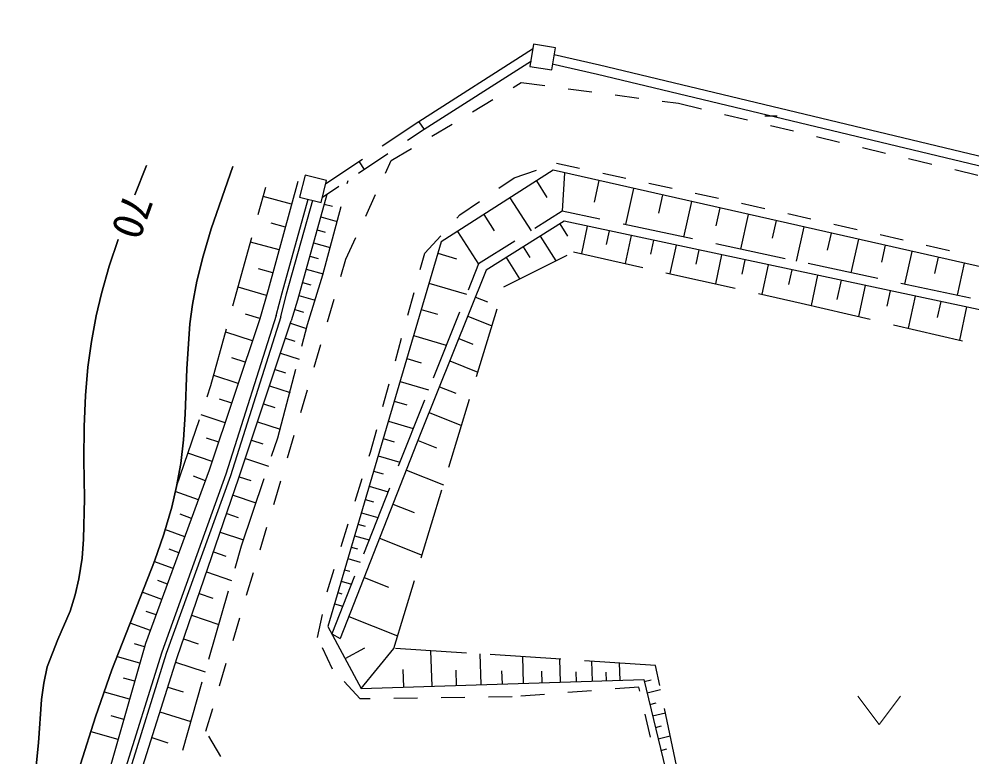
# Model space of a CAD drawing. Units: millimetres, scale not verified. Extents: x 40000 to 680000, y 20000 to 380000.
# Drawn here: x 409416 to 449658, y 311768 to 342944 of the extents above; entities that cross this region are included whole.
import ezdxf
from ezdxf.enums import TextEntityAlignment as Align

# ---------------------------------------------------------------- set-up
doc = ezdxf.new("R2010")
doc.units = ezdxf.units.MM
doc.header["$LTSCALE"] = 1000
doc.layers.add('M-BGD', color=7, linetype='Continuous', lineweight=25)
doc.layers.add('M-STR-HTXT', color=7, linetype='Continuous', lineweight=13)
doc.styles.add('ＭＳ ゴシック', font='')
doc.styles.get('ＭＳ ゴシック').set_extended_font_data('MS Gothic')

msp = doc.modelspace()

# ---------------------------------------------------------------- linework, layer by layer
at = {"layer": 'M-BGD'}
for p, q in [((431106, 341669), (426303, 338608)), ((431139, 341878), (430992, 340940)), ((432068, 341733), (431139, 341878)), ((431921, 340794), (432068, 341733)), ((431052, 341160), (426518, 338271)), ((430992, 340940), (431921, 340794)), ((433839, 340607), (431932, 341036)), ((453316, 335926), (433839, 340607)), ((430276, 340055), (430627, 340265)), ((430627, 340265), (431618, 340134)), ((432610, 340002), (433601, 339870)), ((434592, 339739), (435583, 339607)), ((428562, 339025), (429419, 339540)), ((436575, 339475), (437262, 339384)), ((437262, 339384), (438234, 339150)), ((439207, 338917), (440179, 338683)), ((440914, 338850), (441433, 338857)), ((440914, 338850), (441433, 338857)), ((426296, 338603), (424749, 337569)), ((426303, 338608), (426518, 338271)), ((426847, 337996), (427705, 338510)), ((441151, 338450), (442124, 338216)), ((426518, 338271), (425827, 337809)), ((443096, 337982), (444068, 337749)), ((424996, 337253), (423749, 336420)), ((425133, 336966), (425990, 337481)), ((445041, 337515), (446013, 337282)), ((423917, 337013), (422370, 335979)), ((423773, 336916), (423995, 336584)), ((424889, 336436), (425133, 336966)), ((432109, 336858), (433087, 336647)), ((446985, 337048), (447958, 336814)), ((431966, 336557), (427243, 333533)), ((430320, 336238), (431265, 336566)), ((452387, 331939), (431966, 336557)), ((432444, 336449), (432357, 334827)), ((434064, 336436), (435042, 336225)), ((448930, 336581), (449902, 336347)), ((421190, 336083), (419941, 331502)), ((421190, 336083), (419941, 331502)), ((421493, 336345), (421264, 335423)), ((422405, 336119), (421493, 336345)), ((422177, 335197), (422405, 336119)), ((423274, 335996), (423309, 336125)), ((429679, 335799), (430320, 336238)), ((431264, 336107), (431710, 335410)), ((433905, 336118), (433699, 335205)), ((419513, 334681), (419833, 335838)), ((422918, 335864), (422228, 335402)), ((435366, 335788), (435021, 334259)), ((436019, 336014), (436997, 335803)), ((420927, 335118), (419724, 335446)), ((420523, 331381), (421622, 335334)), ((420717, 331330), (421816, 335286)), ((422419, 335530), (421178, 331069)), ((421264, 335423), (422177, 335197)), ((424054, 334619), (424472, 335527)), ((428029, 334669), (428854, 335234)), ((430148, 335393), (431041, 333998)), ((436589, 335511), (436416, 334747)), ((437812, 335235), (437473, 333736)), ((437974, 335592), (438952, 335381)), ((422240, 332132), (423016, 335030)), ((422307, 335128), (422648, 335033)), ((432357, 334827), (431193, 334094)), ((433945, 334489), (432357, 334827)), ((439011, 334964), (438841, 334214)), ((439929, 335169), (439930, 335169)), ((439930, 335169), (440905, 334947)), ((422156, 334583), (422845, 334391)), ((427901, 334528), (428029, 334669)), ((429041, 334684), (429484, 333992)), ((440210, 334693), (439877, 333224)), ((441385, 334427), (441219, 333692)), ((441880, 334725), (442855, 334503)), ((420664, 334156), (420063, 334320)), ((422003, 334033), (422346, 333938)), ((432433, 334402), (429148, 332333)), ((432254, 334290), (432581, 333771)), ((451152, 330411), (432433, 334402)), ((433411, 334194), (433163, 333033)), ((437857, 333654), (434923, 334280)), ((442560, 334161), (442234, 332721)), ((443830, 334281), (444805, 334059)), ((418448, 330825), (419247, 333717)), ((423219, 332801), (423637, 333710)), ((426551, 333052), (427226, 333790)), ((427934, 333975), (428820, 332591)), ((431425, 333767), (432078, 332730)), ((434339, 333996), (434215, 333415)), ((435268, 333798), (435016, 332615)), ((443712, 333901), (443549, 333181)), ((444864, 333640), (444544, 332229)), ((445780, 333837), (446755, 333615)), ((420402, 333194), (419193, 333524)), ((421850, 333484), (422550, 333289)), ((427243, 333533), (422456, 317278)), ((430347, 333561), (428824, 332602)), ((430709, 333317), (430991, 332870)), ((436214, 333596), (436088, 333005)), ((437160, 333394), (436903, 332190)), ((441769, 332820), (438835, 333446)), ((445993, 333385), (445833, 332679)), ((447730, 333393), (448705, 333170)), ((416922, 331867), (417186, 332932)), ((421696, 332930), (422042, 332834)), ((426362, 332362), (426551, 333052)), ((427101, 333051), (427894, 332817)), ((429884, 331637), (432569, 332975)), ((429994, 332866), (430557, 331972)), ((432833, 333107), (435760, 332447)), ((438123, 333189), (437995, 332586)), ((439087, 332983), (438825, 331756)), ((447122, 333129), (446809, 331746)), ((448229, 332879), (448073, 332187)), ((423006, 332074), (423219, 332801)), ((428824, 332602), (428381, 331486)), ((440069, 332774), (439938, 332160)), ((441050, 332565), (440784, 331315)), ((445681, 331986), (442747, 332612)), ((449336, 332629), (449029, 331272)), ((420138, 332227), (419534, 332392)), ((421542, 332376), (422254, 332178)), ((421603, 330044), (422240, 332132)), ((429148, 332333), (426361, 325388)), ((436735, 332227), (439662, 331568)), ((442050, 332351), (441917, 331726)), ((443140, 332119), (442868, 330841)), ((416736, 330889), (416922, 331867)), ((419870, 331261), (418666, 331615)), ((421386, 331818), (421735, 331721)), ((426728, 331782), (428314, 331315)), ((444130, 331908), (443956, 331094)), ((445147, 331691), (444866, 330375)), ((449594, 331152), (446659, 331778)), ((419941, 331502), (419581, 330278)), ((419941, 331502), (419581, 330278)), ((420277, 330416), (420523, 331381)), ((420277, 330416), (420523, 331381)), ((420471, 330366), (420717, 331330)), ((420471, 330366), (420717, 331330)), ((421231, 331259), (421916, 331069)), ((425836, 330432), (426099, 331397)), ((428692, 331197), (429199, 330994)), ((440637, 331348), (442443, 330941)), ((446200, 331467), (446060, 330808)), ((447253, 331242), (446964, 329885)), ((416625, 330062), (416736, 330889)), ((421178, 331069), (420914, 330201)), ((421178, 331069), (420914, 330201)), ((422442, 330155), (422724, 331115)), ((442443, 330941), (445364, 330258)), ((448339, 331010), (448195, 330332)), ((420280, 330426), (418154, 323714)), ((420280, 330426), (418154, 323714)), ((419587, 330298), (418985, 330475)), ((421059, 330677), (421422, 330567)), ((426402, 330675), (427093, 330472)), ((428013, 330556), (426906, 327768)), ((428367, 330387), (429381, 329980)), ((428730, 327837), (429602, 330708)), ((449425, 330779), (449127, 329379)), ((416501, 328164), (416625, 330062)), ((419581, 330278), (417450, 323878)), ((419581, 330278), (417450, 323878)), ((420471, 330366), (418343, 323650)), ((420471, 330366), (418343, 323650)), ((418704, 323564), (420914, 330201)), ((418704, 323564), (420914, 330201)), ((420880, 330097), (421557, 329872)), ((421359, 329119), (421603, 330044)), ((446338, 330031), (449259, 329348)), ((417519, 327461), (418182, 329861)), ((419271, 329346), (418143, 329721)), ((420670, 329466), (421064, 329334)), ((421878, 328236), (422160, 329196)), ((425309, 328503), (425573, 329468)), ((426076, 329569), (427459, 329161)), ((427989, 329445), (428578, 329209)), ((420459, 328834), (421249, 328571)), ((418970, 328444), (418407, 328632)), ((425792, 328603), (426395, 328426)), ((427611, 328503), (428788, 328031)), ((416433, 326257), (416501, 328164)), ((420228, 328141), (420662, 327997)), ((420343, 325250), (421105, 328151)), ((418670, 327542), (417636, 327886)), ((425507, 327638), (426714, 327283)), ((417355, 326978), (417519, 327461)), ((419998, 327448), (420864, 327160)), ((421314, 326318), (421596, 327277)), ((424783, 326574), (425046, 327538)), ((427172, 327409), (427856, 327135)), ((418395, 326715), (417878, 326887)), ((425259, 326797), (425786, 326642)), ((426537, 326838), (425431, 324050)), ((427567, 324010), (428439, 326881)), ((419745, 326688), (420220, 326530)), ((416069, 323191), (417034, 326031)), ((416362, 325160), (416433, 326257)), ((418119, 325888), (417100, 326228)), ((426734, 326316), (428101, 325767)), ((419491, 325928), (420442, 325611)), ((424256, 324644), (424519, 325609)), ((425012, 325955), (426064, 325645)), ((416247, 324166), (416362, 325160)), ((417848, 325073), (417338, 325243)), ((420083, 324478), (420343, 325250)), ((420750, 324399), (421032, 325358)), ((426361, 325388), (422973, 316771)), ((424795, 325221), (425254, 325085)), ((419234, 325155), (419717, 324994)), ((426265, 325142), (427050, 324834)), ((417576, 324258), (416548, 324600)), ((418977, 324382), (419943, 324060)), ((424206, 324482), (424256, 324644)), ((424579, 324486), (425497, 324216)), ((416069, 323191), (416247, 324166)), ((417450, 323878), (414759, 316563)), ((417450, 323878), (414759, 316563)), ((418154, 323714), (415440, 316201)), ((418154, 323714), (415440, 316201)), ((418343, 323650), (415629, 316137)), ((418343, 323650), (415629, 316137)), ((416091, 315971), (418704, 323564)), ((416091, 315971), (418704, 323564)), ((417289, 323440), (416780, 323627)), ((418718, 323607), (419203, 323445)), ((424390, 323846), (424791, 323728)), ((425771, 323886), (427341, 323268)), ((415861, 322322), (416069, 323191)), ((418808, 320687), (419765, 323530)), ((420186, 322480), (420468, 323439)), ((423614, 322571), (423910, 323526)), ((424202, 323206), (425002, 322970)), ((416989, 322626), (416014, 322985)), ((418453, 322834), (419419, 322502)), ((425062, 323120), (423955, 320332)), ((426404, 320183), (427276, 323053)), ((420171, 322433), (420186, 322480)), ((424037, 322647), (424386, 322544)), ((425204, 322445), (426105, 322091)), ((415523, 321175), (415861, 322322)), ((416702, 321846), (416214, 322025)), ((418184, 322053), (418672, 321885)), ((423873, 322089), (424571, 321883)), ((423023, 320661), (423319, 321616)), ((423729, 321602), (424034, 321512)), ((415133, 320039), (415523, 321175)), ((416415, 321066), (415577, 321374)), ((417915, 321272), (418892, 320936)), ((419599, 320516), (419885, 321475)), ((423586, 321115), (424195, 320935)), ((424638, 321005), (426438, 320296)), ((416169, 320395), (415749, 320549)), ((417626, 320430), (418152, 320249)), ((418537, 319746), (418808, 320687)), ((423445, 320635), (423705, 320558)), ((413340, 315447), (415133, 320039)), ((415922, 319725), (415110, 320023)), ((423304, 320155), (423825, 320002)), ((417336, 319589), (418388, 319227)), ((419027, 318600), (419313, 319558)), ((422431, 318750), (422727, 319705)), ((423162, 319676), (423379, 319612)), ((415683, 319075), (415277, 319224)), ((423587, 319402), (422621, 316970)), ((423021, 319196), (423454, 319068)), ((423988, 319353), (425020, 318947)), ((425241, 316356), (426113, 319226)), ((415444, 318425), (414621, 318728)), ((417432, 315902), (418261, 318785)), ((417021, 318672), (417594, 318475)), ((422880, 318716), (423052, 318666)), ((415202, 317767), (414790, 317918)), ((422739, 318237), (423084, 318135)), ((416705, 317755), (417851, 317361)), ((418454, 316684), (418740, 317642)), ((422019, 316809), (422227, 317787)), ((423339, 317701), (425403, 316889)), ((414960, 317109), (414111, 317421)), ((422456, 317278), (423859, 314666)), ((416363, 316762), (416984, 316548)), ((422621, 316970), (422973, 316771)), ((414759, 316563), (411426, 304909)), ((414759, 316563), (411426, 304909)), ((414720, 316426), (414285, 316551)), ((422659, 315473), (422227, 316375)), ((423182, 315926), (424018, 316375)), ((423859, 314666), (425241, 316356)), ((428310, 316157), (425317, 316351)), ((415440, 316201), (411873, 304805)), ((415440, 316201), (411873, 304805)), ((415629, 316137), (412065, 304748)), ((415629, 316137), (412065, 304748)), ((412475, 304540), (416091, 315971)), ((412475, 304540), (416091, 315971)), ((414521, 315731), (413567, 316004)), ((426856, 314759), (426809, 316254)), ((428929, 314823), (428889, 316119)), ((432302, 315898), (429308, 316092)), ((430726, 314879), (430691, 316002)), ((432283, 314928), (432253, 315901)), ((416027, 315767), (417279, 315370)), ((417882, 314767), (418168, 315726)), ((436293, 315639), (433300, 315833)), ((433633, 314970), (433607, 315813)), ((434803, 315006), (434780, 315737)), ((436471, 314794), (436293, 315639)), ((412650, 313458), (413340, 315447)), ((414303, 314968), (413826, 315104)), ((425660, 314722), (425636, 315469)), ((427893, 314791), (427872, 315439)), ((429828, 314851), (429810, 315413)), ((431505, 314904), (431490, 315390)), ((432958, 314949), (432945, 315371)), ((434218, 314988), (434206, 315354)), ((415696, 314721), (416349, 314514)), ((416326, 312058), (417155, 314941)), ((423820, 314221), (423140, 314955)), ((423859, 314666), (435802, 315037)), ((435590, 314717), (434593, 314641)), ((435629, 314549), (435590, 314717)), ((435802, 315037), (438287, 304757)), ((435820, 314963), (436106, 315032)), ((414084, 314204), (413020, 314509)), ((430245, 314309), (429245, 314295)), ((431601, 314412), (430604, 314336)), ((433596, 314565), (432598, 314488)), ((435938, 314477), (436508, 314615)), ((424246, 314227), (423820, 314221)), ((426246, 314254), (425246, 314241)), ((428245, 314281), (427246, 314268)), ((436055, 313991), (436326, 314056)), ((413841, 313353), (413309, 313505)), ((415365, 313675), (416672, 313262)), ((417309, 312851), (417596, 313809)), ((436085, 312602), (435857, 313576)), ((436173, 313505), (436714, 313636)), ((437293, 310879), (436676, 313815)), ((412008, 311458), (412650, 313458)), ((413597, 312501), (412458, 312827)), ((436290, 313019), (436546, 313081)), ((415020, 312584), (415702, 312368)), ((417936, 311785), (417429, 312647)), ((436408, 312533), (436920, 312657)), ((436525, 312047), (436766, 312105))]:
    msp.add_line(p, q, dxfattribs=at)
for points in [[(505589, 353367), (499880, 346438), (494958, 344753), (482212, 341736), (478325, 337936), (453350, 336329), (433929, 340997), (432020, 341426)], [(417186, 332932), (417528, 334083), (418439, 336709), (417528, 334083), (417186, 332932), (416922, 331867), (416736, 330889), (416625, 330062), (416501, 328164), (416433, 326257), (416362, 325160), (416247, 324166), (416069, 323191), (415861, 322322), (415523, 321175), (415133, 320039), (413340, 315447), (412650, 313458), (412008, 311458), (410629, 306864), (409194, 302181)], [(414306, 335520), (414796, 336752), (414306, 335520)], [(410052, 310558), (410231, 312359), (410358, 314192), (410457, 314892), (410609, 315576), (411051, 316734), (411572, 317925), (411791, 318614), (411945, 319288), (412076, 320170), (412141, 320967), (412174, 322687), (412152, 324320), (412162, 325734), (412221, 327043), (412326, 328240), (412472, 329326), (412669, 330401), (412891, 331350), (413220, 332498), (413598, 333636), (413220, 332498), (412891, 331350), (412669, 330401), (412472, 329326), (412326, 328240), (412221, 327043), (412162, 325734), (412152, 324320), (412174, 322687), (412141, 320967), (412076, 320170), (411945, 319288), (411791, 318614), (411572, 317925), (411051, 316734), (410609, 315576), (410457, 314892), (410358, 314192), (410231, 312359), (410052, 310558)]]:
    msp.add_lwpolyline(points, dxfattribs=at)
at = {"layer": 'M-STR-HTXT'}
for p, q in [((444835, 314335), (445735, 313135)), ((445735, 313135), (446635, 314335))]:
    msp.add_line(p, q, dxfattribs=at)

# ---------------------------------------------------------------- texts
at = {"layer": 'M-BGD', "style": 'ＭＳ ゴシック'}
msp.add_text('70', height=1320, rotation=250.22, dxfattribs=at).set_placement((413519, 335803), align=Align.BOTTOM_LEFT)

doc.saveas('drawing.dxf')
